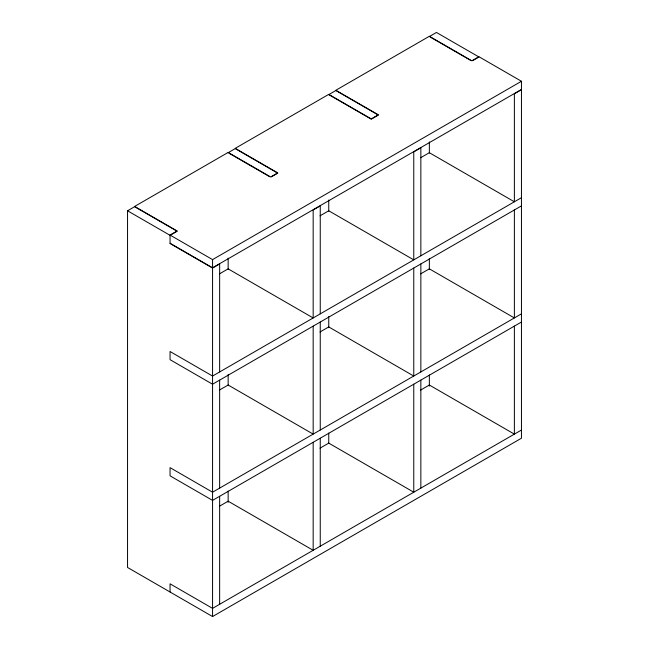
<?xml version="1.0" encoding="UTF-8"?>
<svg xmlns="http://www.w3.org/2000/svg" width="649" height="649" viewBox="0 0 649 649"><rect width="100%" height="100%" fill="white"/><g stroke="black" fill="none" stroke-linecap="round" stroke-linejoin="round"><path stroke-width="0.97" d="M127.545 210.787L134.627 206.698L177.136 231.239L170.054 235.327L127.545 210.787L127.545 567.469L212.564 616.55L521.455 438.213L521.455 89.708L514.373 93.805L514.373 201.79L429.354 152.702L420.617 157.748M228.148 152.702L235.23 148.613L277.74 173.153L271.444 176.796M429.354 36.539L436.436 32.45L478.946 56.99L472.65 60.625M219.646 371.942L219.646 263.956L212.564 268.045L170.054 243.505L170.054 235.068L177.136 230.979L134.627 206.439L228.148 152.442L270.657 176.982L277.74 172.894L235.23 148.353L328.751 94.365L371.26 118.905L378.343 114.816L335.833 90.268L429.354 36.279L471.864 60.819L478.946 56.731L521.455 81.271L521.455 89.457L212.564 267.794L170.054 243.245M170.054 235.068L212.564 259.608L521.455 81.271M219.411 273.91L228.148 268.864L313.167 317.953L313.167 209.968L320.249 205.879L320.249 313.865M320.014 215.833L328.751 210.787L413.77 259.868L413.77 151.882L420.852 147.794L420.852 255.779M521.455 197.702L212.564 376.039L170.054 351.49L170.054 359.676L212.564 384.216L521.455 205.879M219.411 390.065L228.148 385.019L313.167 434.116L313.167 326.131M320.014 331.98L328.751 326.934L413.77 376.039L413.77 268.053M420.617 273.894L429.354 268.848L514.373 317.953L514.373 209.968M521.455 313.848L212.564 492.202L170.054 467.637L170.054 475.839L212.564 500.379L521.455 322.026M219.411 506.252L228.148 501.206L313.167 550.287L313.167 442.302M320.014 448.167L328.751 443.121L413.77 492.202L413.77 384.216M420.617 390.081L429.354 385.035L514.373 434.124L514.373 326.139M521.455 430.036L212.564 608.373L170.054 583.824L170.054 592.01M430.222 37.042L470.996 60.584M229.016 153.205L269.789 176.747M429.354 141.92L429.354 153.067M429.354 258.448L429.354 269.595M429.354 374.984L429.354 386.123M420.852 263.956L420.852 371.95M420.852 380.127L420.852 488.113M328.751 200.006L328.751 211.152M328.751 316.534L328.751 327.68M328.751 433.061L328.751 443.194M320.249 322.042L320.249 430.027M320.249 438.213L320.249 546.198M228.148 258.083L228.148 269.23M228.148 374.619L228.148 385.757M228.148 491.147L228.148 502.294M219.646 380.127L219.646 488.113M219.646 496.29L219.646 604.276M212.564 259.608L212.564 267.794M212.564 268.045L212.564 616.55M335.833 90.527L328.751 94.624L371.26 119.165L378.343 115.076L335.833 90.527"/></g></svg>
